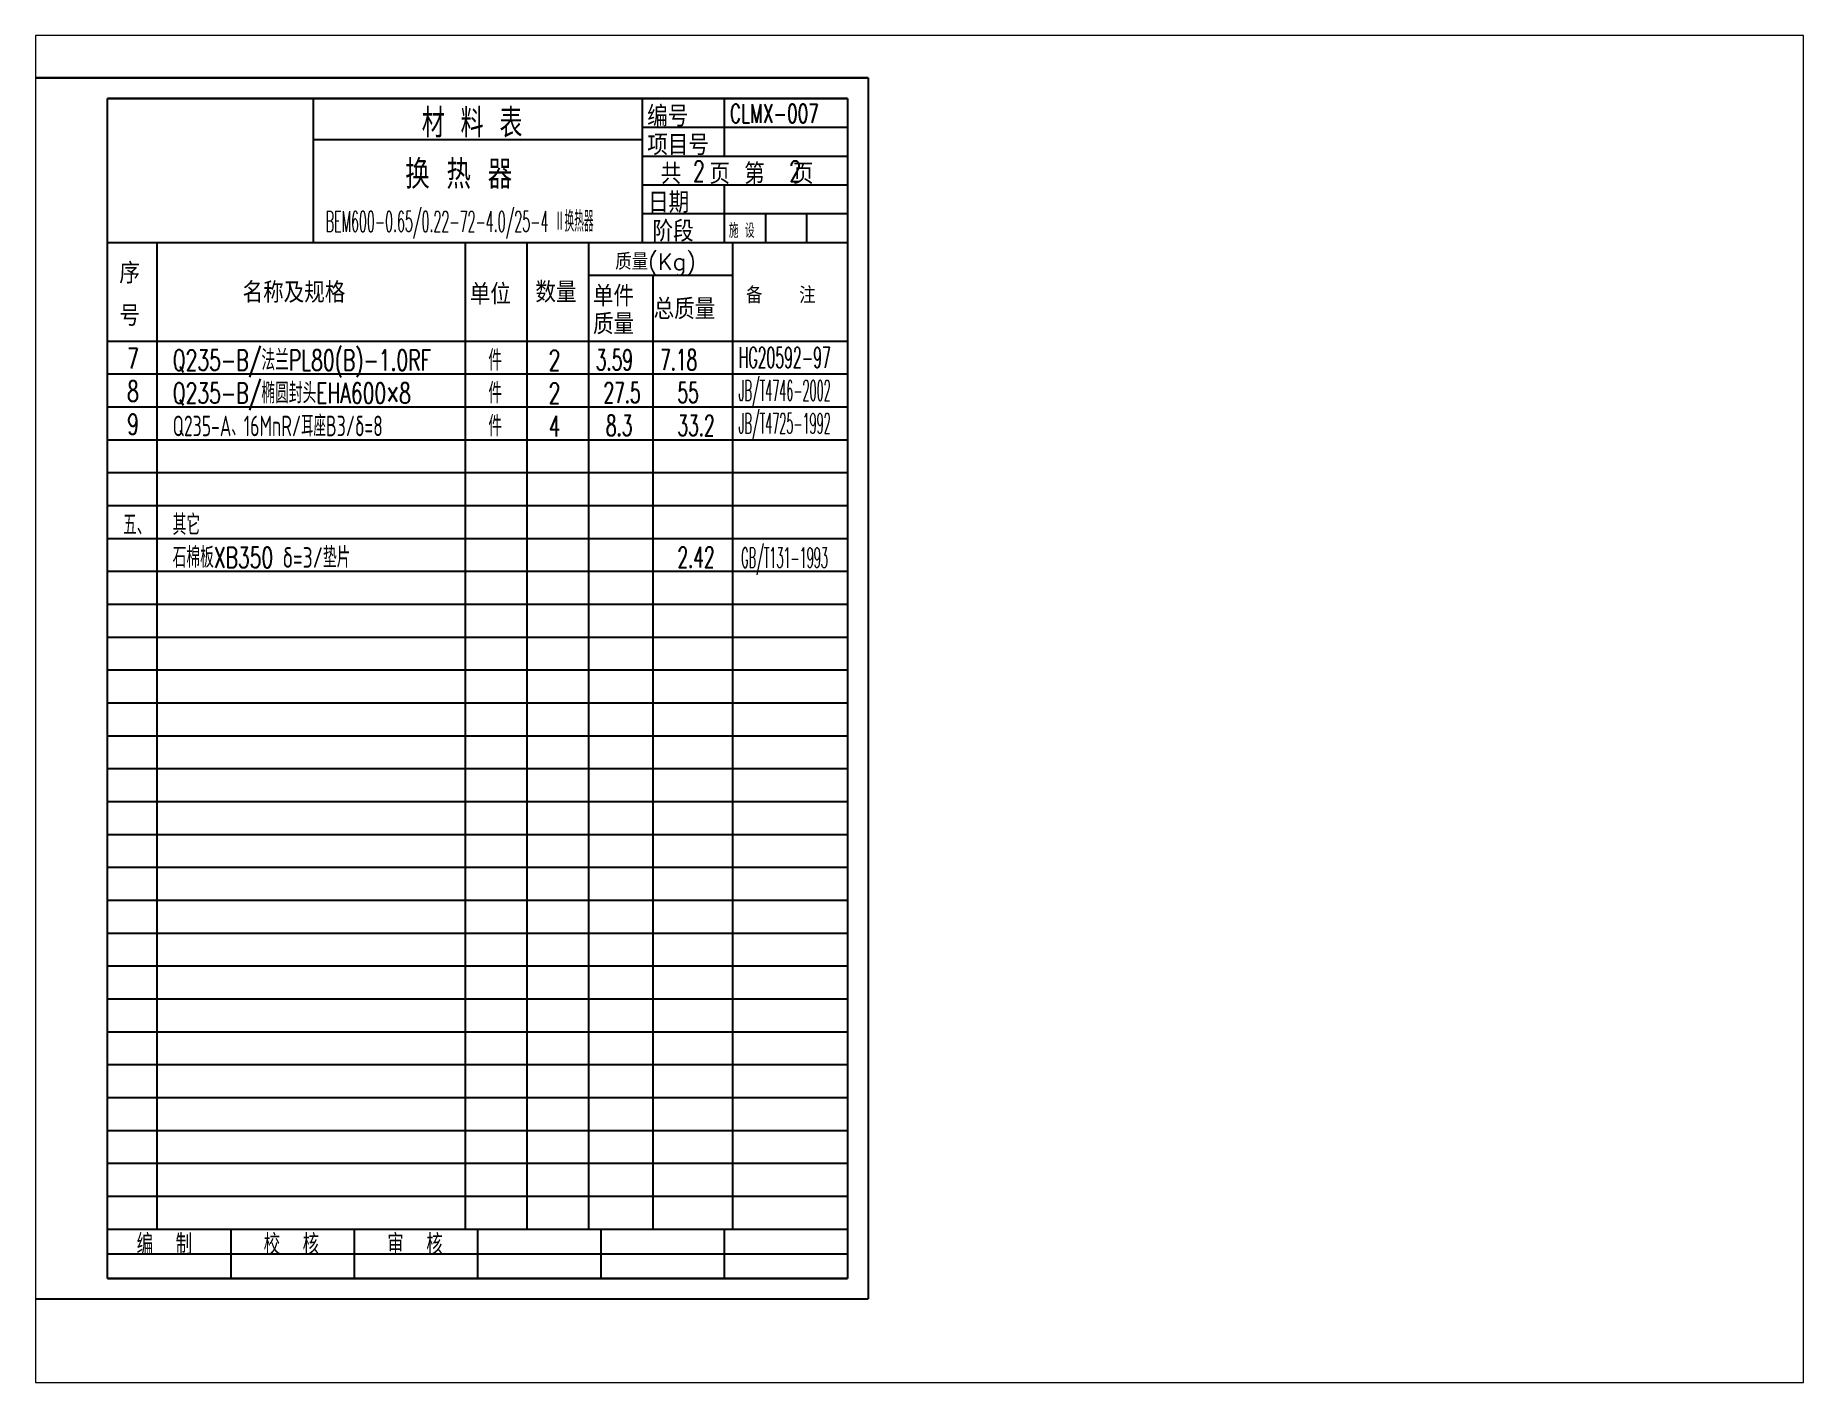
# Paper-space layout '布局1' of a CAD drawing. Extents: x 27 to 240, y 20 to 183.
# The model-space entities are those that its viewports show. They can reach past a viewport. Long polylines and large blocks are cut down to what shows.
import ezdxf

# ---------------------------------------------------------------- set-up
doc = ezdxf.new("R2010")
doc.units = 0
doc.header["$LTSCALE"] = 10
for name, color, linetype in [('1轮廓实线层', 7, 'CONTINUOUS'), ('2细线层', 4, 'CONTINUOUS'), ('6文字层', 3, 'CONTINUOUS')]:
    doc.layers.add(name, color=color, linetype=linetype)
doc.styles.add('PC_TEXTSTYLE', font='romans.shx', dxfattribs={"width": 0.8, "bigfont": 'hzfs.shx'})

msp = doc.modelspace()

# ---------------------------------------------------------------- linework, layer by layer
at = {"layer": '1轮廓实线层'}
for p, q in [((-10, 5), (-10, 292)), ((-10, 5), (-10, 292)), ((-10, 292), (170, 292)), ((170, 292), (-10, 292)), ((40, 292), (40, 257)), ((120, 292), (120, 257)), ((170, 292), (170, 5)), ((170, 292), (170, 5)), ((40, 282), (120, 282)), ((-10, 257), (170, 257)), ((2, 257), (2, 17)), ((77, 257), (77, 17)), ((92, 257), (92, 17)), ((107, 257), (107, 17)), ((142, 257), (142, 17)), ((107, 249), (142, 249)), ((122.65, 248.78), (122.65, 16.78)), ((-10, 233), (170, 233)), ((-10, 17), (170, 17)), ((170, 5), (-10, 5)), ((-10, 5), (170, 5))]:
    msp.add_line(p, q, dxfattribs=at)
at = {"layer": '2细线层'}
for p, q in [((-35, 297), (175, 297)), ((175, 297), (-35, 297)), ((175, 297), (175, 0)), ((140, 292), (140, 278)), ((120, 285), (170, 285)), ((120, 278), (170, 278)), ((120, 271), (170, 271)), ((140, 271), (140, 257)), ((120, 264), (170, 264)), ((150, 264), (150, 257)), ((160, 264), (160, 257)), ((-10, 225), (170, 225)), ((-10, 217), (170, 217)), ((-10, 209), (170, 209)), ((-10, 201), (170, 201)), ((-10, 193), (170, 193)), ((-10, 185), (170, 185)), ((-10, 177), (170, 177)), ((-10, 169), (170, 169)), ((-10, 161), (170, 161)), ((-10, 153), (170, 153)), ((-10, 145), (170, 145)), ((-10, 137), (170, 137)), ((-10, 129), (170, 129)), ((-10, 121), (170, 121)), ((-10, 113), (170, 113)), ((-10, 105), (170, 105)), ((-10, 97), (170, 97)), ((-10, 89), (170, 89)), ((-10, 81), (170, 81)), ((-10, 73), (170, 73)), ((-10, 65), (170, 65)), ((-10, 57), (170, 57)), ((-10, 49), (170, 49)), ((-10, 41), (170, 41)), ((-10, 33), (170, 33)), ((-10, 25), (170, 25)), ((20, 17), (20, 5)), ((50, 17), (50, 5)), ((80, 17), (80, 5)), ((110, 17), (110, 5)), ((140, 17), (140, 5)), ((-10, 11), (170, 11)), ((-35, 0), (175, 0))]:
    msp.add_line(p, q, dxfattribs=at)

# ---------------------------------------------------------------- texts
at = {"layer": '6文字层', "style": 'PC_TEXTSTYLE'}
for s, height, width, p in [('材 料 表', 7, 0.8, (66.42, 282.52)), ('CLMX-007', 4.5, 0.667, (141.4, 286.12)), ('换 热 器', 7, 0.85, (62.4, 270.06)), ('2', 5, 0.667, (132.4, 271.84)), ('2', 5, 0.667, (155.82, 271.84)), ('BEM600-0.65/0.22-72-4.0/25-4 Ⅱ换热器', 5, 0.45, (43.04, 259.61)), ('施 设', 3.5, 0.667, (141.12, 258.12)), ('7', 5, 0.667, (-5.24, 226.31)), ('Q235-B/法兰PL80(B)-1.0RF', 5, 0.667, (5.83, 225.86)), ('件', 5, 0.667, (82.62, 225.82)), ('2', 5, 0.667, (97.28, 225.82)), ('3.59', 5, 0.6, (108.77, 225.96)), ('7.18', 5, 0.6, (124.42, 225.96)), ('HG20592-97', 5, 0.5, (143.53, 226.48)), ('Q235-B/椭圆封头EHA600×8', 5, 0.667, (5.83, 217.86)), ('JB/T4746-2002', 5, 0.4, (143.53, 218.48)), ('8', 5, 0.667, (-5.24, 218.31)), ('件', 5, 0.667, (82.62, 217.82)), ('2', 5, 0.667, (97.28, 217.82)), ('27.5', 5, 0.6, (110.64, 217.96)), ('55', 5, 0.6, (128.64, 217.96)), ('9', 5, 0.667, (-5.24, 210.31)), ('Q235-A、16MnR/耳座B3/δ=8', 5, 0.6, (5.83, 209.86)), ('件', 5, 0.667, (82.62, 209.82)), ('JB/T4725-1992', 5, 0.4, (143.53, 210.48)), ('4', 5, 0.667, (97.28, 209.82)), ('8.3', 5, 0.6, (111.23, 209.96)), ('33.2', 5, 0.6, (128.64, 209.96)), ('五、', 5, 0.667, (-6.23, 185.82)), ('其它', 5, 0.667, (5.83, 185.82)), ('石棉板XB350 δ=3/垫片', 5, 0.667, (5.83, 177.86)), ('2.42', 5, 0.6, (128.64, 177.96)), ('GB/T131-1993', 5, 0.4, (144.13, 177.82)), (' 编  制           ', 5, 0.8, (-5.67, 10.77)), ('校  核', 5, 0.8, (27.96, 10.77)), ('审  核', 5, 0.8, (58.04, 10.77))]:
    msp.add_text(s, height=height, dxfattribs=dict(at, width=width)).set_placement(p)
for s, height, p in [('编号', 5, (121.27, 285.21)), ('项目号', 5, (121.27, 278.21)), ('共  页 第  页', 5, (124.57, 271.21)), ('日期', 5, (121.48, 264.21)), ('阶段', 5, (122.55, 257.21)), ('质量(Kg)', 4, (113.48, 250.33)), ('序', 5, (-7.14, 247.01)), ('名称及规格', 5, (22.83, 242.32)), ('单位', 5, (78.09, 241.89)), ('数量', 5, (94.06, 242.39)), ('单件', 5, (108.07, 241.45)), ('备   注', 4, (145.29, 242.17)), ('号', 5, (-7.14, 236.69)), ('总质量', 5, (122.82, 238.31)), ('质量', 5, (108.07, 234.64))]:
    msp.add_text(s, height=height, dxfattribs=at).set_placement(p)

psp = doc.layouts.new('布局1')

# ---------------------------------------------------------------- viewports
at = {"layer": '1轮廓实线层'}
psp.add_viewport(center=(133.35, 101.6), size=(213.36, 162.56), view_center_point=(187.5, 143.5), view_height=327.7345, dxfattribs=at)

doc.saveas('drawing.dxf')
